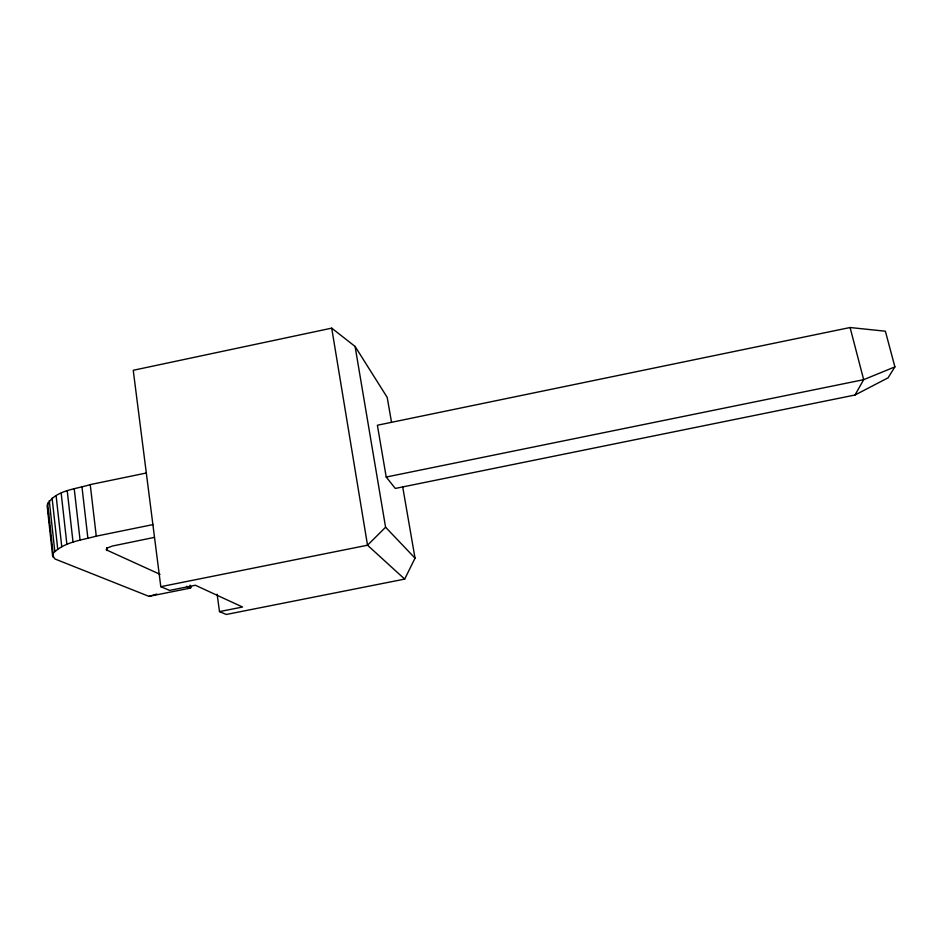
<?xml version="1.0" encoding="UTF-8"?>
<svg xmlns="http://www.w3.org/2000/svg" width="942" height="942" viewBox="0 0 942 942"><rect width="100%" height="100%" fill="white"/><g stroke="black" fill="none" stroke-linecap="round" stroke-linejoin="round"><path stroke-width="1.41" d="M146.034 473.072L90.232 484.6C75.866 489.287 54.353 490.17 47.1 505.348L52.552 555.439L55.036 559.006L148.989 596.368L190.508 588.067L191.45 586.56M52.552 555.439L53.082 553.413L47.595 503.052M217.119 594.225L219.498 611.605L226.268 614.478L404.683 579.095L415.033 558.17L402.752 487.202M854.995 395.016L863.673 379.673L894.9 366.885L885.374 331.207L850.084 327.522L377.389 425.242L386.22 477.041L395.287 488.439L854.995 395.016L888.082 377.824L894.9 366.885M53.082 553.413C64.091 541.909 81.601 540.19 96.272 536.163L153.263 524.541M355.087 346.444L385.584 527.237L367.521 545.218L160.799 586.678L133.234 370.288L331.714 328.146L355.087 346.444L387.209 397.406L391.472 422.028M148.989 596.368L156.878 594.084M386.22 477.041L863.673 379.673L850.084 327.522M154.382 537.387L112.263 546.066L107.376 547.973L106.163 549.787L160.046 574.349M219.498 611.605L242.553 607.025L195.383 585.253L169.607 590.41L160.799 586.678M186.528 586.277L190.508 588.067L190.119 585.182M404.683 579.095L367.521 545.218L331.714 328.146M385.584 527.237L415.033 558.17M106.717 547.608L107.058 550.505M90.232 484.6L96.272 536.163M81.919 486.496L87.865 538.023M74.206 488.592L80.07 540.049M67.247 490.853L73.04 542.215M61.183 493.243L66.906 544.452M56.108 495.704L61.76 546.737M52.116 498.188L57.709 549.021M49.267 500.649L54.801 551.258M47.948 508.916L48.56 514.615M48.878 517.464L49.49 523.151M49.808 526.001L50.421 531.7M50.892 535.963L51.351 540.237M51.822 544.511L52.281 548.774M52.752 553.048L53.223 557.311"/></g></svg>
